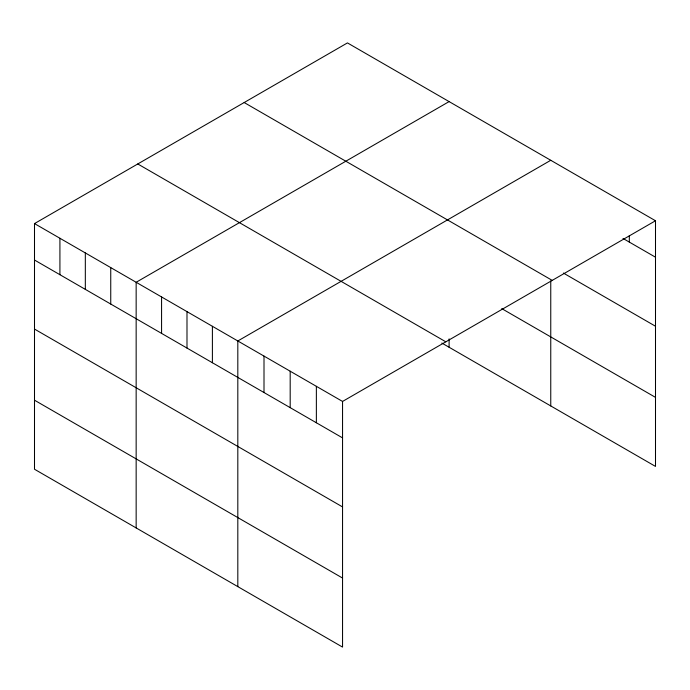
<?xml version="1.0" encoding="UTF-8"?>
<svg xmlns="http://www.w3.org/2000/svg" width="690" height="690" viewBox="0 0 690 690"><rect width="100%" height="100%" fill="white"/><g stroke="black" fill="none" stroke-linecap="round" stroke-linejoin="round"><path stroke-width="1.03" d="M655.5 220.757L342.551 401.442L342.551 647.091L34.5 469.243L34.5 223.586L347.45 42.909L655.5 220.757L655.5 466.414L441.841 343.059M449.104 101.594L136.154 282.279L136.154 527.936M550.758 160.287L237.817 340.972L237.817 586.621M622.992 238.438L655.5 257.206M563.402 273.068L655.5 326.241M244.174 102.534L552.224 280.382M501.751 308.611L655.5 397.371M137.776 163.961L445.826 341.817M34.5 223.586L342.551 401.442M34.5 260.027L342.551 437.883M34.5 329.07L342.551 506.917M34.5 400.2L342.551 578.056M629.315 235.652L629.315 242.087M550.758 280.865L550.758 405.944M449.104 338.885L449.104 347.251M316.365 386.322L316.365 422.763M290.188 371.203L290.188 407.643M264.003 356.083L264.003 392.532M212.399 326.292L212.399 362.742M186.99 311.621L186.99 348.062M161.572 296.95L161.572 333.391M110.745 267.608L110.745 304.048M85.327 252.928L85.327 289.377M59.918 238.257L59.918 274.698"/></g></svg>
